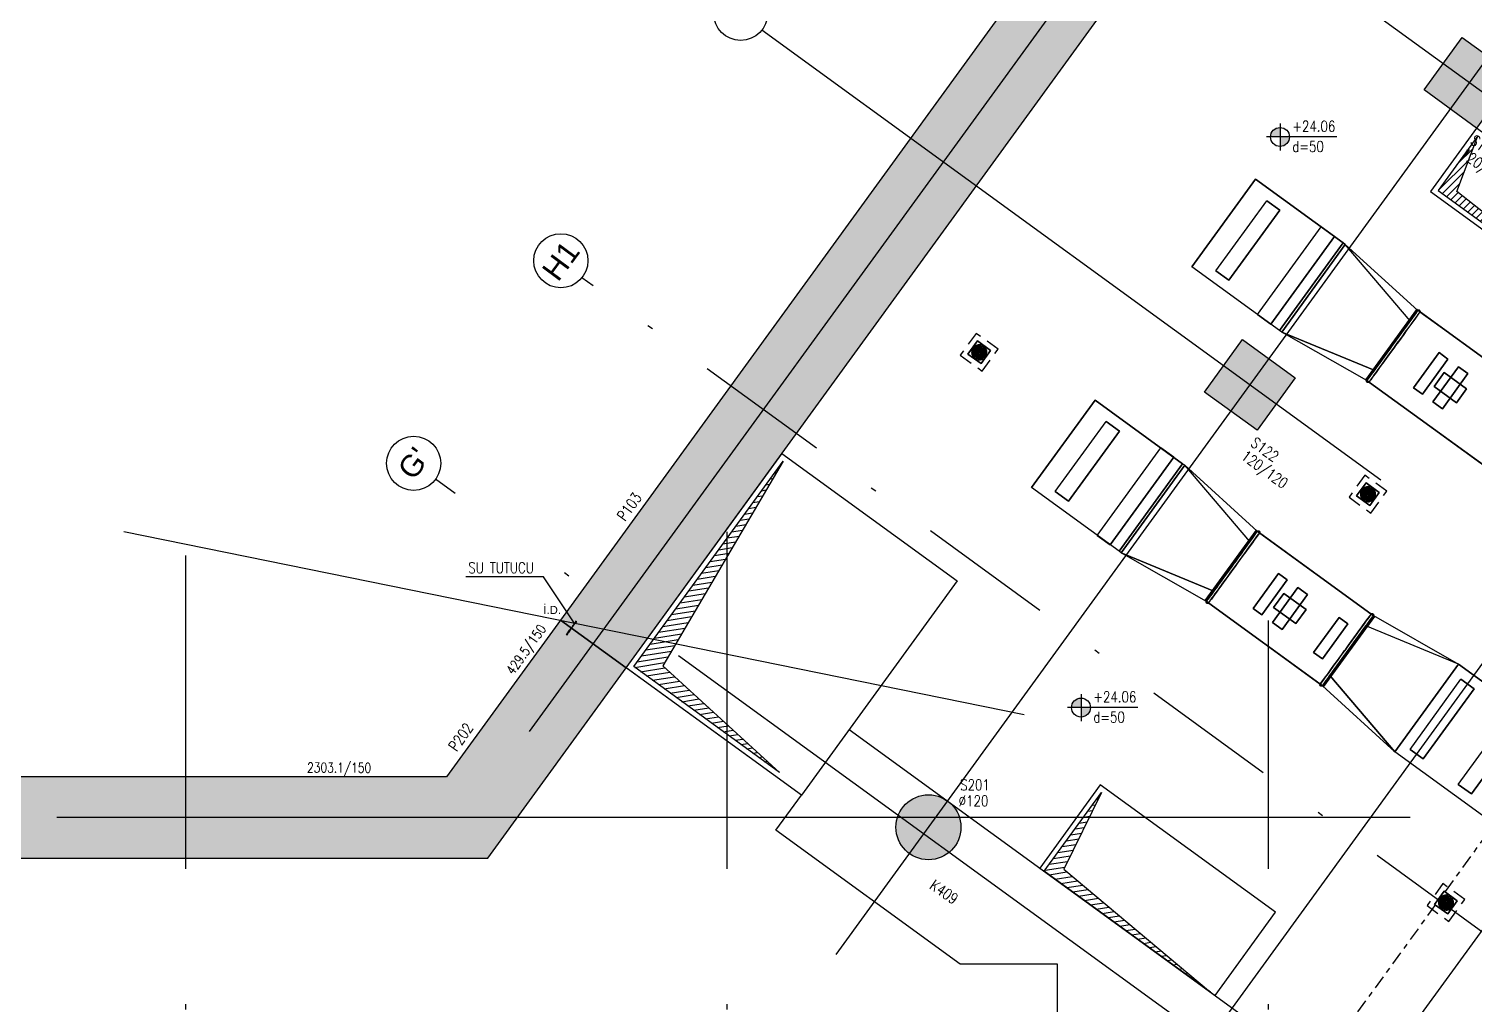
# Model space of a CAD drawing. Header units: millimetres. Extents: x 400392 to 401374, y 4543900 to 4544115.
# Drawn here: x 400680.93 to 400707.63, y 4544031.82 to 4544049.84 of the extents above; entities that cross this region are included whole.
import ezdxf
from ezdxf.enums import TextEntityAlignment as Align

# ---------------------------------------------------------------- set-up
doc = ezdxf.new("R2010")
doc.units = ezdxf.units.MM
for name, pattern in [('ACAD_ISO05W100', [33, 24, -3, 0, -3, 0, -3]), ('AKS', [3, 2.5, -0.25, 0, -0.25]), ('CENTER', [2, 1.25, -0.25, 0.25, -0.25]), ('CIZGI', [0.4, 0.25, -0.15]), ('CONTINU', [0]), ('DASHDOT2', [0.5, 0.25, -0.125, 0, -0.125])]:
    doc.linetypes.add(name, pattern=pattern)
doc.layers.add('A-DETL-GENF', color=92, linetype='Continuous', lineweight=9)
for name, color, linetype in [('aks prota', 2, 'AKS'), ('boşluk prota', 2, 'Continuous'), ('boşluk taraması prota', 252, 'Continuous'), ('caks prota', 4, 'Continuous'), ('iderzi_PROTA', 3, 'Continuous'), ('kiris prota', 6, 'Continuous'), ('kiriş prota', 6, 'Continuous'), ('kolon prota', 1, 'Continuous'), ('kolon tarama prota', 252, 'Continuous'), ('lkolon prota', 4, 'Continuous'), ('lperde prota', 4, 'Continuous'), ('not yazısı prota', 6, 'Continuous'), ('not çizgisi prota', 4, 'Continuous'), ('perde prota', 1, 'Continuous'), ('PRT-AL-TUNEL_EKSENI', 14, 'DASHDOT2'), ('PRT-MI-a_fit_drainage', 10, 'Continuous'), ('skesit prota', 7, 'Continuous'), ('st-s_level (kot)', 6, 'Continuous'), ('st-s_levelmark (kot işareti)', 4, 'Continuous'), ('st_s_su tutucu', 2, 'Continuous'), ('st_s_ölçü', 4, 'Continuous'), ('taks prota', 7, 'Continuous'), ('tkolon prota', 6, 'Continuous'), ('tperde prota', 6, 'Continuous')]:
    doc.layers.add(name, color=color, linetype=linetype)
doc.styles.add('OLCU', font='romanstw.shx')
doc.styles.add('TAKS', font='Arial Unicode.ttf')
doc.styles.add('text25_PROTA', font='Arial.ttf', dxfattribs={"height": 25})
doc.styles.add('TKIRIS', font='romanstw.shx')
doc.styles.add('tkolon', font='romanstw.shx')
doc.styles.add('TSIMPLEX', font='romanstw.shx')
doc.dimstyles.new('1-50', dxfattribs={"dimtxt": 10, "dimasz": 4, "dimexe": 4, "dimexo": 8, "dimgap": 4, "dimtad": 1, "dimdec": 1, "dimrnd": 0.05, "dimzin": 9, "dimdsep": 46, "dimtxsty": 'OLCU', "dimblk1": 'OBLIQUE', "dimblk2": 'OBLIQUE', "dimsah": 1, "dimcen": 2, "dimdle": 4, "dimclrd": 4, "dimclre": 4, "dimclrt": 3, "dimadec": 1, "dimazin": 0, "dimtfac": 1, "dimtdec": 1, "dimtix": 1, "dimtmove": 2, "dimatfit": 3, "dimldrblk": 'OBLIQUE', "dimfxl": 1, "dimtvp": 1, "dimtolj": 1, "dimtzin": 1, "dimarcsym": 0})

# ---------------------------------------------------------------- blocks, each defined once
blk = doc.blocks.new('+24.06 mekanik')
at = {"layer": 'kolon tarama prota', "color": 253}
for p, q in [((6883, 151282), (6883, 151282)), ((6883, 151282), (6883, 149282)), ((6883, 149282), (6883, 151282)), ((6883, 151282), (8883, 151282)), ((8883, 151282), (6883, 151282)), ((8683, 151282), (8383, 151282)), ((8383, 151282), (8383, 151282)), ((8383, 151282), (8683, 151282)), ((8383, 149282), (8383, 151282)), ((8383, 149282), (8383, 151282)), ((8683, 151282), (8683, 151282)), ((8683, 151282), (8683, 149282)), ((8683, 149282), (8683, 151282)), ((8883, 151282), (8883, 149282)), ((8883, 149282), (8883, 151282)), ((8883, 151282), (8883, 151282)), ((8883, 151282), (8883, 151282)), ((8883, 151282), (8883, 149282)), ((8883, 149282), (8883, 151282)), ((8883, 151282), (8933, 151282)), ((8933, 151282), (8883, 151282)), ((8933, 151282), (8933, 149282)), ((8933, 149282), (8933, 151282)), ((8933, 151282), (8933, 151282)), ((10733, 151082), (8933, 151282)), ((10733, 150847), (8933, 151282)), ((8933, 149282), (8933, 151282)), ((10733, 150847), (8933, 151282)), ((8933, 151282), (8933, 151282)), ((8933, 151282), (8933, 149282)), ((7583, 151082), (7283, 151082)), ((7283, 151082), (7283, 151082)), ((7283, 151082), (7583, 151082)), ((7283, 149482), (7283, 151082)), ((7283, 149482), (7283, 151082)), ((7583, 151082), (7583, 151082)), ((7583, 151082), (7583, 149482)), ((7583, 149482), (7583, 151082)), ((13408, 151082), (10708, 151082)), ((10708, 151082), (10708, 149482)), ((10708, 149482), (10708, 151082)), ((10708, 151082), (13408, 151082)), ((10708, 151082), (10708, 151082)), ((10733, 150847), (10733, 149716)), ((10733, 150847), (10733, 150847)), ((10733, 149716), (10733, 150847)), ((13333, 151082), (10783, 151082)), ((11709, 150682), (11509, 150682)), ((11509, 150682), (11509, 149882)), ((11509, 149882), (11509, 150682)), ((11509, 150682), (11709, 150682)), ((11509, 150682), (11509, 150682)), ((11709, 149882), (11709, 150682)), ((11709, 150682), (11709, 149882)), ((11709, 150682), (11709, 150682)), ((12169, 150682), (11950, 150682)), ((11950, 150682), (11950, 149882)), ((11950, 149882), (11950, 150682)), ((11950, 150682), (12169, 150682)), ((11950, 150682), (11950, 150682)), ((12169, 149882), (12169, 150682)), ((12169, 150682), (12169, 149882)), ((12169, 150682), (12169, 150682)), ((12313, 150442), (11803, 150442)), ((11803, 150442), (11803, 150122)), ((11803, 150122), (11803, 150442)), ((11803, 150442), (12313, 150442)), ((11803, 150442), (11803, 150442)), ((12313, 150122), (12313, 150442)), ((12313, 150442), (12313, 150122)), ((12313, 150442), (12313, 150442)), ((10783, 150282), (10783, 150282)), ((10783, 150282), (10783, 150282)), ((11803, 150122), (12313, 150122)), ((12313, 150122), (11803, 150122)), ((11803, 150122), (11803, 150122)), ((12313, 150122), (12313, 150122)), ((11509, 149882), (11709, 149882)), ((11709, 149882), (11509, 149882)), ((11509, 149882), (11509, 149882)), ((11709, 149882), (11709, 149882)), ((11950, 149882), (12169, 149882)), ((12169, 149882), (11950, 149882)), ((11950, 149882), (11950, 149882)), ((12169, 149882), (12169, 149882)), ((8933, 149282), (10733, 149716)), ((10733, 149716), (8933, 149282)), ((10733, 149716), (10733, 149716)), ((6883, 149282), (6883, 149282)), ((8883, 149282), (6883, 149282)), ((8883, 149282), (6883, 149282)), ((7583, 149482), (7283, 149482)), ((7283, 149482), (7283, 149482)), ((7283, 149482), (7583, 149482)), ((7583, 149482), (7583, 149482)), ((8683, 149282), (8383, 149282)), ((8383, 149282), (8383, 149282)), ((8383, 149282), (8683, 149282)), ((8683, 149282), (8683, 149282)), ((8883, 149282), (8883, 149282)), ((8883, 149282), (8883, 149282)), ((8933, 149282), (8883, 149282)), ((8933, 149282), (8883, 149282)), ((10733, 149482), (8933, 149282)), ((8933, 149282), (8933, 149282)), ((8933, 149282), (8933, 149282)), ((10708, 149482), (13408, 149482)), ((13408, 149482), (10708, 149482)), ((10708, 149482), (10708, 149482)), ((10783, 149482), (13333, 149482)), ((11833, 147945), (11833, 147645)), ((12133, 147945), (11833, 147945)), ((11833, 147945), (12133, 147945)), ((11833, 147645), (11833, 147945)), ((11833, 147945), (11833, 147945)), ((11978, 147935), (11978, 147915)), ((11978, 147915), (11978, 147935)), ((11978, 147935), (11978, 147935)), ((11978, 147915), (11978, 147915)), ((11988, 147915), (11988, 147935)), ((11988, 147935), (11988, 147915)), ((11988, 147935), (11988, 147935)), ((11988, 147915), (11988, 147915)), ((12133, 147645), (12133, 147945)), ((12133, 147945), (12133, 147645)), ((12133, 147945), (12133, 147945)), ((11833, 147645), (12133, 147645)), ((12133, 147645), (11833, 147645)), ((11833, 147645), (11833, 147645)), ((11863, 147800), (11843, 147800)), ((11843, 147800), (11863, 147800)), ((11843, 147800), (11843, 147800)), ((11843, 147790), (11863, 147790)), ((11863, 147790), (11843, 147790)), ((11843, 147790), (11843, 147790)), ((11863, 147800), (11863, 147800)), ((11863, 147790), (11863, 147790)), ((11908, 147800), (11888, 147800)), ((11888, 147800), (11908, 147800)), ((11888, 147800), (11888, 147800)), ((11888, 147790), (11908, 147790)), ((11908, 147790), (11888, 147790)), ((11888, 147790), (11888, 147790)), ((11908, 147800), (11908, 147800)), ((11908, 147790), (11908, 147790)), ((11953, 147800), (11933, 147800)), ((11933, 147800), (11953, 147800)), ((11933, 147800), (11933, 147800)), ((11933, 147790), (11953, 147790)), ((11953, 147790), (11933, 147790)), ((11933, 147790), (11933, 147790)), ((11953, 147800), (11953, 147800)), ((11953, 147790), (11953, 147790)), ((11978, 147890), (11978, 147870)), ((11978, 147870), (11978, 147890)), ((11978, 147890), (11978, 147890)), ((11978, 147870), (11978, 147870)), ((11978, 147845), (11978, 147824)), ((11978, 147824), (11978, 147845)), ((11978, 147845), (11978, 147845)), ((11978, 147824), (11978, 147824)), ((11978, 147765), (11978, 147745)), ((11978, 147745), (11978, 147765)), ((11978, 147765), (11978, 147765)), ((11978, 147745), (11978, 147745)), ((11978, 147720), (11978, 147700)), ((11978, 147700), (11978, 147720)), ((11978, 147720), (11978, 147720)), ((11978, 147700), (11978, 147700)), ((11978, 147675), (11978, 147655)), ((11978, 147655), (11978, 147675)), ((11978, 147675), (11978, 147675)), ((11978, 147655), (11978, 147655)), ((11988, 147870), (11988, 147890)), ((11988, 147890), (11988, 147870)), ((11988, 147890), (11988, 147890)), ((11988, 147870), (11988, 147870)), ((11988, 147824), (11988, 147845)), ((11988, 147845), (11988, 147824)), ((11988, 147845), (11988, 147845)), ((11988, 147824), (11988, 147824)), ((11988, 147745), (11988, 147765)), ((11988, 147765), (11988, 147745)), ((11988, 147765), (11988, 147765)), ((11988, 147745), (11988, 147745)), ((11988, 147700), (11988, 147720)), ((11988, 147720), (11988, 147700)), ((11988, 147720), (11988, 147720)), ((11988, 147700), (11988, 147700)), ((11988, 147655), (11988, 147675)), ((11988, 147675), (11988, 147655)), ((11988, 147675), (11988, 147675)), ((11988, 147655), (11988, 147655)), ((12032, 147800), (12012, 147800)), ((12012, 147800), (12032, 147800)), ((12012, 147800), (12012, 147800)), ((12012, 147790), (12032, 147790)), ((12032, 147790), (12012, 147790)), ((12012, 147790), (12012, 147790)), ((12032, 147800), (12032, 147800)), ((12032, 147790), (12032, 147790)), ((12078, 147800), (12057, 147800)), ((12057, 147800), (12078, 147800)), ((12057, 147800), (12057, 147800)), ((12057, 147790), (12078, 147790)), ((12078, 147790), (12057, 147790)), ((12057, 147790), (12057, 147790)), ((12078, 147800), (12078, 147800)), ((12078, 147790), (12078, 147790)), ((12123, 147800), (12103, 147800)), ((12103, 147800), (12123, 147800)), ((12103, 147800), (12103, 147800)), ((12103, 147790), (12123, 147790)), ((12123, 147790), (12103, 147790)), ((12103, 147790), (12103, 147790)), ((12123, 147800), (12123, 147800)), ((12123, 147790), (12123, 147790)), ((12133, 147645), (12133, 147645)), ((6883, 146239), (6883, 146239)), ((6883, 146239), (6883, 144239)), ((6883, 144239), (6883, 146239)), ((6883, 146239), (8883, 146239)), ((8883, 146239), (6883, 146239)), ((7583, 146039), (7283, 146039)), ((7283, 146039), (7283, 146039)), ((7283, 146039), (7583, 146039)), ((7283, 144439), (7283, 146039)), ((7283, 144439), (7283, 146039)), ((7583, 146039), (7583, 146039)), ((7583, 146039), (7583, 144439)), ((7583, 144439), (7583, 146039)), ((8683, 146239), (8383, 146239)), ((8383, 146239), (8383, 146239)), ((8383, 146239), (8683, 146239)), ((8383, 144239), (8383, 146239)), ((8383, 144239), (8383, 146239)), ((8683, 146239), (8683, 146239)), ((8683, 146239), (8683, 144239)), ((8683, 144239), (8683, 146239)), ((8883, 146239), (8883, 144239)), ((8883, 144239), (8883, 146239)), ((8883, 146239), (8883, 146239)), ((8883, 146239), (8883, 146239)), ((8883, 146239), (8883, 144239)), ((8883, 144239), (8883, 146239)), ((8883, 146239), (8933, 146239)), ((8933, 146239), (8883, 146239)), ((8933, 146239), (8933, 144239)), ((8933, 144239), (8933, 146239)), ((8933, 146239), (8933, 146239)), ((10733, 146039), (8933, 146239)), ((10733, 145804), (8933, 146239)), ((8933, 144239), (8933, 146239)), ((10733, 145804), (8933, 146239)), ((8933, 146239), (8933, 146239)), ((8933, 146239), (8933, 144239)), ((13408, 146039), (10708, 146039)), ((10708, 146039), (10708, 144439)), ((10708, 144439), (10708, 146039)), ((10708, 146039), (13408, 146039)), ((10708, 146039), (10708, 146039)), ((13333, 146039), (10783, 146039)), ((13383, 146039), (15183, 146239)), ((15183, 146239), (13383, 145804)), ((15183, 146239), (13383, 145804)), ((13408, 144439), (13408, 146039)), ((13408, 146039), (13408, 144439)), ((13408, 146039), (13408, 146039)), ((15183, 146239), (15183, 146239)), ((15183, 146239), (15183, 144239)), ((15183, 144239), (15183, 146239)), ((17183, 146239), (15183, 146239)), ((15183, 146239), (17183, 146239)), ((15183, 146239), (15183, 144239)), ((15183, 146239), (15183, 146239)), ((15183, 144239), (15183, 146239)), ((15683, 146039), (15383, 146039)), ((15383, 146039), (15383, 146039)), ((15383, 146039), (15683, 146039)), ((15383, 144439), (15383, 146039)), ((15383, 144439), (15383, 146039)), ((15683, 146039), (15683, 146039)), ((15683, 146039), (15683, 144439)), ((15683, 144439), (15683, 146039)), ((16483, 144439), (16483, 146039)), ((16483, 144439), (16483, 146039)), ((16783, 146039), (16783, 144439)), ((16783, 144439), (16783, 146039)), ((4483, 145845), (4483, 145545)), ((4783, 145845), (4483, 145845)), ((4483, 145845), (4783, 145845)), ((4483, 145545), (4483, 145845)), ((4483, 145845), (4483, 145845)), ((4628, 145835), (4628, 145815)), ((4628, 145815), (4628, 145835)), ((4628, 145835), (4628, 145835)), ((4628, 145815), (4628, 145815)), ((4628, 145789), (4628, 145769)), ((4628, 145769), (4628, 145789)), ((4628, 145789), (4628, 145789)), ((4628, 145769), (4628, 145769)), ((4638, 145815), (4638, 145835)), ((4638, 145835), (4638, 145815)), ((4638, 145835), (4638, 145835)), ((4638, 145815), (4638, 145815)), ((4638, 145769), (4638, 145789)), ((4638, 145789), (4638, 145769)), ((4638, 145789), (4638, 145789)), ((4638, 145769), (4638, 145769)), ((4783, 145545), (4783, 145845)), ((4783, 145845), (4783, 145545)), ((4783, 145845), (4783, 145845)), ((10733, 145804), (10733, 144673)), ((10733, 145804), (10733, 145804)), ((10733, 144673), (10733, 145804)), ((13383, 144673), (13383, 145804)), ((13383, 145804), (13383, 145804)), ((13383, 145804), (13383, 144673)), ((4483, 145545), (4783, 145545)), ((4783, 145545), (4483, 145545)), ((4483, 145545), (4483, 145545)), ((4513, 145700), (4493, 145700)), ((4493, 145700), (4513, 145700)), ((4493, 145700), (4493, 145700)), ((4493, 145690), (4513, 145690)), ((4513, 145690), (4493, 145690)), ((4493, 145690), (4493, 145690)), ((4513, 145700), (4513, 145700)), ((4513, 145690), (4513, 145690)), ((4558, 145700), (4538, 145700)), ((4538, 145700), (4558, 145700)), ((4538, 145700), (4538, 145700)), ((4538, 145690), (4558, 145690)), ((4558, 145690), (4538, 145690)), ((4538, 145690), (4538, 145690)), ((4558, 145700), (4558, 145700)), ((4558, 145690), (4558, 145690)), ((4603, 145700), (4583, 145700)), ((4583, 145700), (4603, 145700)), ((4583, 145700), (4583, 145700)), ((4583, 145690), (4603, 145690)), ((4603, 145690), (4583, 145690)), ((4583, 145690), (4583, 145690)), ((4603, 145700), (4603, 145700)), ((4603, 145690), (4603, 145690)), ((4628, 145744), (4628, 145724)), ((4628, 145724), (4628, 145744)), ((4628, 145744), (4628, 145744)), ((4628, 145724), (4628, 145724)), ((4628, 145665), (4628, 145645)), ((4628, 145645), (4628, 145665)), ((4628, 145665), (4628, 145665)), ((4628, 145645), (4628, 145645)), ((4628, 145620), (4628, 145600)), ((4628, 145600), (4628, 145620)), ((4628, 145620), (4628, 145620)), ((4628, 145600), (4628, 145600)), ((4628, 145575), (4628, 145555)), ((4628, 145555), (4628, 145575)), ((4628, 145575), (4628, 145575)), ((4628, 145555), (4628, 145555)), ((4638, 145724), (4638, 145744)), ((4638, 145744), (4638, 145724)), ((4638, 145744), (4638, 145744)), ((4638, 145724), (4638, 145724)), ((4638, 145645), (4638, 145665)), ((4638, 145665), (4638, 145645)), ((4638, 145665), (4638, 145665)), ((4638, 145645), (4638, 145645)), ((4638, 145600), (4638, 145620)), ((4638, 145620), (4638, 145600)), ((4638, 145620), (4638, 145620)), ((4638, 145600), (4638, 145600)), ((4638, 145555), (4638, 145575)), ((4638, 145575), (4638, 145555)), ((4638, 145575), (4638, 145575)), ((4638, 145555), (4638, 145555)), ((4682, 145700), (4662, 145700)), ((4662, 145700), (4682, 145700)), ((4662, 145700), (4662, 145700)), ((4662, 145690), (4682, 145690)), ((4682, 145690), (4662, 145690)), ((4662, 145690), (4662, 145690)), ((4682, 145700), (4682, 145700)), ((4682, 145690), (4682, 145690)), ((4727, 145700), (4707, 145700)), ((4707, 145700), (4727, 145700)), ((4707, 145700), (4707, 145700)), ((4707, 145690), (4727, 145690)), ((4727, 145690), (4707, 145690)), ((4707, 145690), (4707, 145690)), ((4727, 145700), (4727, 145700)), ((4727, 145690), (4727, 145690)), ((4772, 145700), (4752, 145700)), ((4752, 145700), (4772, 145700)), ((4752, 145700), (4752, 145700)), ((4752, 145690), (4772, 145690)), ((4772, 145690), (4752, 145690)), ((4752, 145690), (4752, 145690)), ((4772, 145700), (4772, 145700)), ((4772, 145690), (4772, 145690)), ((4783, 145545), (4783, 145545)), ((11709, 145639), (11509, 145639)), ((11509, 145639), (11509, 144839)), ((11509, 144839), (11509, 145639)), ((11509, 145639), (11709, 145639)), ((11509, 145639), (11509, 145639)), ((11709, 144839), (11709, 145639)), ((11709, 145639), (11709, 144839)), ((11709, 145639), (11709, 145639)), ((12169, 145639), (11950, 145639)), ((11950, 145639), (11950, 144839)), ((11950, 144839), (11950, 145639)), ((11950, 145639), (12169, 145639)), ((11950, 145639), (11950, 145639)), ((12169, 144839), (12169, 145639)), ((12169, 145639), (12169, 144839)), ((12169, 145639), (12169, 145639)), ((13091, 145639), (12891, 145639)), ((12891, 145639), (12891, 144839)), ((12891, 144839), (12891, 145639)), ((12891, 145639), (13091, 145639)), ((12891, 145639), (12891, 145639)), ((13091, 144839), (13091, 145639)), ((13091, 145639), (13091, 144839)), ((13091, 145639), (13091, 145639)), ((10783, 145239), (10783, 145239)), ((10783, 145239), (10783, 145239)), ((12313, 145399), (11803, 145399)), ((11803, 145399), (11803, 145079)), ((11803, 145079), (11803, 145399)), ((11803, 145399), (12313, 145399)), ((11803, 145399), (11803, 145399)), ((12313, 145079), (12313, 145399)), ((12313, 145399), (12313, 145079)), ((12313, 145399), (12313, 145399)), ((13333, 145239), (13333, 145239)), ((13333, 145239), (13333, 145239)), ((11803, 145079), (12313, 145079)), ((12313, 145079), (11803, 145079)), ((11803, 145079), (11803, 145079)), ((12313, 145079), (12313, 145079)), ((11509, 144839), (11709, 144839)), ((11709, 144839), (11509, 144839)), ((11509, 144839), (11509, 144839)), ((11709, 144839), (11709, 144839)), ((11950, 144839), (12169, 144839)), ((12169, 144839), (11950, 144839)), ((11950, 144839), (11950, 144839)), ((12169, 144839), (12169, 144839)), ((12891, 144839), (13091, 144839)), ((13091, 144839), (12891, 144839)), ((12891, 144839), (12891, 144839)), ((13091, 144839), (13091, 144839)), ((7583, 144439), (7283, 144439)), ((7283, 144439), (7283, 144439)), ((7283, 144439), (7583, 144439)), ((7583, 144439), (7583, 144439)), ((8933, 144239), (10733, 144673)), ((10733, 144673), (8933, 144239)), ((10733, 144439), (8933, 144239)), ((10708, 144439), (13408, 144439)), ((13408, 144439), (10708, 144439)), ((10708, 144439), (10708, 144439)), ((10733, 144673), (10733, 144673)), ((10783, 144439), (13333, 144439)), ((13383, 144673), (13383, 144673)), ((15183, 144239), (13383, 144673)), ((13383, 144673), (15183, 144239)), ((13383, 144439), (15183, 144239)), ((13408, 144439), (13408, 144439)), ((15683, 144439), (15383, 144439)), ((15383, 144439), (15383, 144439)), ((15383, 144439), (15683, 144439)), ((15683, 144439), (15683, 144439)), ((16783, 144439), (16483, 144439)), ((16483, 144439), (16483, 144439)), ((16483, 144439), (16783, 144439)), ((16783, 144439), (16783, 144439)), ((6883, 144239), (6883, 144239)), ((8883, 144239), (6883, 144239)), ((8883, 144239), (6883, 144239)), ((8683, 144239), (8383, 144239)), ((8383, 144239), (8383, 144239)), ((8383, 144239), (8683, 144239)), ((8683, 144239), (8683, 144239)), ((8883, 144239), (8883, 144239)), ((8883, 144239), (8883, 144239)), ((8933, 144239), (8883, 144239)), ((8933, 144239), (8883, 144239)), ((8933, 144239), (8933, 144239)), ((8933, 144239), (8933, 144239)), ((15183, 144239), (15183, 144239)), ((17183, 144239), (15183, 144239)), ((17183, 144239), (15183, 144239)), ((15183, 144239), (15183, 144239)), ((17433, 142689), (17433, 142389)), ((17733, 142689), (17433, 142689)), ((17433, 142689), (17733, 142689)), ((17433, 142389), (17433, 142689)), ((17433, 142689), (17433, 142689)), ((17578, 142679), (17578, 142659)), ((17578, 142659), (17578, 142679)), ((17578, 142679), (17578, 142679)), ((17578, 142659), (17578, 142659)), ((17578, 142634), (17578, 142614)), ((17578, 142614), (17578, 142634)), ((17578, 142634), (17578, 142634)), ((17578, 142614), (17578, 142614)), ((17578, 142588), (17578, 142568)), ((17578, 142568), (17578, 142588)), ((17578, 142588), (17578, 142588)), ((17578, 142568), (17578, 142568)), ((17588, 142659), (17588, 142679)), ((17588, 142679), (17588, 142659)), ((17588, 142679), (17588, 142679)), ((17588, 142659), (17588, 142659)), ((17588, 142614), (17588, 142634)), ((17588, 142634), (17588, 142614)), ((17588, 142634), (17588, 142634)), ((17588, 142614), (17588, 142614)), ((17588, 142568), (17588, 142588)), ((17588, 142588), (17588, 142568)), ((17588, 142588), (17588, 142588)), ((17588, 142568), (17588, 142568)), ((17733, 142389), (17733, 142689)), ((17733, 142689), (17733, 142389)), ((17733, 142689), (17733, 142689)), ((17433, 142389), (17733, 142389)), ((17733, 142389), (17433, 142389)), ((17433, 142389), (17433, 142389)), ((17463, 142544), (17443, 142544)), ((17443, 142544), (17463, 142544)), ((17443, 142544), (17443, 142544)), ((17443, 142534), (17463, 142534)), ((17463, 142534), (17443, 142534)), ((17443, 142534), (17443, 142534)), ((17463, 142544), (17463, 142544)), ((17463, 142534), (17463, 142534)), ((17508, 142544), (17488, 142544)), ((17488, 142544), (17508, 142544)), ((17488, 142544), (17488, 142544)), ((17488, 142534), (17508, 142534)), ((17508, 142534), (17488, 142534)), ((17488, 142534), (17488, 142534)), ((17508, 142544), (17508, 142544)), ((17508, 142534), (17508, 142534)), ((17553, 142544), (17533, 142544)), ((17533, 142544), (17553, 142544)), ((17533, 142544), (17533, 142544)), ((17533, 142534), (17553, 142534)), ((17553, 142534), (17533, 142534)), ((17533, 142534), (17533, 142534)), ((17553, 142544), (17553, 142544)), ((17553, 142534), (17553, 142534)), ((17578, 142509), (17578, 142489)), ((17578, 142489), (17578, 142509)), ((17578, 142509), (17578, 142509)), ((17578, 142489), (17578, 142489)), ((17578, 142464), (17578, 142444)), ((17578, 142444), (17578, 142464)), ((17578, 142464), (17578, 142464)), ((17578, 142444), (17578, 142444)), ((17578, 142419), (17578, 142399)), ((17578, 142399), (17578, 142419)), ((17578, 142419), (17578, 142419)), ((17578, 142399), (17578, 142399)), ((17588, 142489), (17588, 142509)), ((17588, 142509), (17588, 142489)), ((17588, 142509), (17588, 142509)), ((17588, 142489), (17588, 142489)), ((17588, 142444), (17588, 142464)), ((17588, 142464), (17588, 142444)), ((17588, 142464), (17588, 142464)), ((17588, 142444), (17588, 142444)), ((17588, 142399), (17588, 142419)), ((17588, 142419), (17588, 142399)), ((17588, 142419), (17588, 142419)), ((17588, 142399), (17588, 142399)), ((17632, 142544), (17612, 142544)), ((17612, 142544), (17632, 142544)), ((17612, 142544), (17612, 142544)), ((17612, 142534), (17632, 142534)), ((17632, 142534), (17612, 142534)), ((17612, 142534), (17612, 142534)), ((17632, 142544), (17632, 142544)), ((17632, 142534), (17632, 142534)), ((17678, 142544), (17658, 142544)), ((17658, 142544), (17678, 142544)), ((17658, 142544), (17658, 142544)), ((17658, 142534), (17678, 142534)), ((17678, 142534), (17658, 142534)), ((17658, 142534), (17658, 142534)), ((17678, 142544), (17678, 142544)), ((17678, 142534), (17678, 142534)), ((17723, 142544), (17703, 142544)), ((17703, 142544), (17723, 142544)), ((17703, 142544), (17703, 142544)), ((17703, 142534), (17723, 142534)), ((17723, 142534), (17703, 142534)), ((17703, 142534), (17703, 142534)), ((17723, 142544), (17723, 142544)), ((17723, 142534), (17723, 142534)), ((17733, 142389), (17733, 142389))]:
    blk.add_line(p, q, dxfattribs=at)
at = {"layer": 'kolon tarama prota', "color": 253, "flags": 128}
for points in [[(10733, 151082), (10737, 151096), (10749, 151105), (10765, 151106), (10777, 151097), (10783, 151083), (10783, 151082)], [(10733, 151082), (10733, 151077), (10733, 151063), (10733, 151039), (10733, 151007), (10733, 150965), (10733, 150916), (10733, 150859), (10733, 150796), (10733, 150726), (10733, 150651), (10733, 150571), (10733, 150488), (10733, 150403), (10733, 150316), (10733, 150282)], [(10733, 150282), (10733, 150369), (10733, 150455), (10733, 150539), (10733, 150620), (10733, 150697), (10733, 150769), (10733, 150835), (10733, 150895), (10733, 150947), (10733, 150991), (10733, 151027), (10733, 151054), (10733, 151072), (10733, 151081), (10733, 151082)], [(10783, 151082), (10783, 151077), (10783, 151063), (10783, 151039), (10783, 151007), (10783, 150965), (10783, 150916), (10783, 150859), (10783, 150796), (10783, 150726), (10783, 150651), (10783, 150571), (10783, 150488), (10783, 150403), (10783, 150316), (10783, 150282)], [(10783, 150282), (10783, 150369), (10783, 150455), (10783, 150539), (10783, 150620), (10783, 150697), (10783, 150769), (10783, 150835), (10783, 150895), (10783, 150947), (10783, 150991), (10783, 151027), (10783, 151054), (10783, 151072), (10783, 151081), (10783, 151082)], [(10733, 149482), (10733, 149486), (10733, 149501), (10733, 149524), (10733, 149557), (10733, 149598), (10733, 149647), (10733, 149704), (10733, 149768), (10733, 149837), (10733, 149912), (10733, 149992), (10733, 150075), (10733, 150160), (10733, 150247), (10733, 150282)], [(10733, 150282), (10733, 150194), (10733, 150108), (10733, 150024), (10733, 149943), (10733, 149866), (10733, 149794), (10733, 149728), (10733, 149669), (10733, 149616), (10733, 149572), (10733, 149536), (10733, 149509), (10733, 149491), (10733, 149482), (10733, 149482)], [(10783, 149482), (10783, 149486), (10783, 149501), (10783, 149524), (10783, 149557), (10783, 149598), (10783, 149647), (10783, 149704), (10783, 149768), (10783, 149837), (10783, 149912), (10783, 149992), (10783, 150075), (10783, 150160), (10783, 150247), (10783, 150282)], [(10783, 150282), (10783, 150194), (10783, 150108), (10783, 150024), (10783, 149943), (10783, 149866), (10783, 149794), (10783, 149728), (10783, 149669), (10783, 149616), (10783, 149572), (10783, 149536), (10783, 149509), (10783, 149491), (10783, 149482), (10783, 149482)], [(10783, 149482), (10778, 149467), (10766, 149458), (10751, 149458), (10738, 149466), (10733, 149480), (10733, 149482)], [(10733, 146039), (10737, 146053), (10749, 146062), (10765, 146063), (10777, 146054), (10783, 146040), (10783, 146039)], [(10733, 146039), (10733, 146034), (10733, 146020), (10733, 145996), (10733, 145964), (10733, 145923), (10733, 145873), (10733, 145816), (10733, 145753), (10733, 145683), (10733, 145608), (10733, 145528), (10733, 145445), (10733, 145360), (10733, 145273), (10733, 145239)], [(10733, 145239), (10733, 145326), (10733, 145412), (10733, 145496), (10733, 145577), (10733, 145654), (10733, 145726), (10733, 145792), (10733, 145852), (10733, 145904), (10733, 145948), (10733, 145984), (10733, 146012), (10733, 146029), (10733, 146038), (10733, 146039)], [(10783, 146039), (10783, 146034), (10783, 146020), (10783, 145996), (10783, 145964), (10783, 145923), (10783, 145873), (10783, 145816), (10783, 145753), (10783, 145683), (10783, 145608), (10783, 145528), (10783, 145445), (10783, 145360), (10783, 145273), (10783, 145239)], [(10783, 145239), (10783, 145326), (10783, 145412), (10783, 145496), (10783, 145577), (10783, 145654), (10783, 145726), (10783, 145792), (10783, 145852), (10783, 145904), (10783, 145948), (10783, 145984), (10783, 146012), (10783, 146029), (10783, 146038), (10783, 146039)], [(13333, 146039), (13337, 146053), (13349, 146062), (13365, 146063), (13377, 146054), (13383, 146040), (13383, 146039)], [(13333, 146039), (13333, 146034), (13333, 146020), (13333, 145996), (13333, 145964), (13333, 145923), (13333, 145873), (13333, 145816), (13333, 145753), (13333, 145683), (13333, 145608), (13333, 145528), (13333, 145445), (13333, 145360), (13333, 145273), (13333, 145239)], [(13333, 145239), (13333, 145326), (13333, 145412), (13333, 145496), (13333, 145577), (13333, 145654), (13333, 145726), (13333, 145792), (13333, 145852), (13333, 145904), (13333, 145948), (13333, 145984), (13333, 146012), (13333, 146029), (13333, 146038), (13333, 146039)], [(13383, 146039), (13383, 146034), (13383, 146020), (13383, 145996), (13383, 145964), (13383, 145923), (13383, 145873), (13383, 145816), (13383, 145753), (13383, 145683), (13383, 145608), (13383, 145528), (13383, 145445), (13383, 145360), (13383, 145273), (13383, 145239)], [(13383, 145239), (13383, 145326), (13383, 145412), (13383, 145496), (13383, 145577), (13383, 145654), (13383, 145726), (13383, 145792), (13383, 145852), (13383, 145904), (13383, 145948), (13383, 145984), (13383, 146012), (13383, 146029), (13383, 146038), (13383, 146039)], [(10733, 144439), (10733, 144443), (10733, 144458), (10733, 144481), (10733, 144514), (10733, 144555), (10733, 144604), (10733, 144661), (10733, 144725), (10733, 144794), (10733, 144870), (10733, 144949), (10733, 145032), (10733, 145117), (10733, 145204), (10733, 145239)], [(10733, 145239), (10733, 145152), (10733, 145066), (10733, 144981), (10733, 144901), (10733, 144824), (10733, 144752), (10733, 144685), (10733, 144626), (10733, 144573), (10733, 144529), (10733, 144493), (10733, 144466), (10733, 144448), (10733, 144439), (10733, 144439)], [(10783, 144439), (10783, 144443), (10783, 144458), (10783, 144481), (10783, 144514), (10783, 144555), (10783, 144604), (10783, 144661), (10783, 144725), (10783, 144794), (10783, 144870), (10783, 144949), (10783, 145032), (10783, 145117), (10783, 145204), (10783, 145239)], [(10783, 145239), (10783, 145152), (10783, 145066), (10783, 144981), (10783, 144901), (10783, 144824), (10783, 144752), (10783, 144685), (10783, 144626), (10783, 144573), (10783, 144529), (10783, 144493), (10783, 144466), (10783, 144448), (10783, 144439), (10783, 144439)], [(13333, 144439), (13333, 144443), (13333, 144458), (13333, 144481), (13333, 144514), (13333, 144555), (13333, 144604), (13333, 144661), (13333, 144725), (13333, 144794), (13333, 144870), (13333, 144949), (13333, 145032), (13333, 145117), (13333, 145204), (13333, 145239)], [(13333, 145239), (13333, 145152), (13333, 145066), (13333, 144981), (13333, 144901), (13333, 144824), (13333, 144752), (13333, 144685), (13333, 144626), (13333, 144573), (13333, 144529), (13333, 144493), (13333, 144466), (13333, 144448), (13333, 144439), (13333, 144439)], [(13383, 144439), (13383, 144443), (13383, 144458), (13383, 144481), (13383, 144514), (13383, 144555), (13383, 144604), (13383, 144661), (13383, 144725), (13383, 144794), (13383, 144870), (13383, 144949), (13383, 145032), (13383, 145117), (13383, 145204), (13383, 145239)], [(13383, 145239), (13383, 145152), (13383, 145066), (13383, 144981), (13383, 144901), (13383, 144824), (13383, 144752), (13383, 144685), (13383, 144626), (13383, 144573), (13383, 144529), (13383, 144493), (13383, 144466), (13383, 144448), (13383, 144439), (13383, 144439)], [(10783, 144439), (10778, 144424), (10766, 144415), (10751, 144415), (10738, 144423), (10733, 144437), (10733, 144439)], [(13383, 144439), (13378, 144424), (13366, 144415), (13351, 144415), (13338, 144423), (13333, 144437), (13333, 144439)]]:
    blk.add_lwpolyline(points, dxfattribs=at)
at = {"layer": 'kolon tarama prota', "color": 253}
for centre, radius, start, end in [((11983, 147795), 140, 92.0467, 177.9533), ((11983, 147795), 140, 92.0467, 177.9533), ((11983, 147795), 120, 92.388, 177.612), ((11983, 147795), 120, 92.388, 177.612), ((11983, 147795), 140, 2.0467, 87.9533), ((11983, 147795), 140, 2.0467, 87.9533), ((11983, 147795), 120, 2.388, 87.612), ((11983, 147795), 120, 2.388, 87.612), ((11983, 147795), 140, 182.0467, 267.9533), ((11983, 147795), 140, 182.0467, 267.9533), ((11983, 147795), 120, 182.388, 267.612), ((11983, 147795), 120, 182.388, 267.612), ((11983, 147795), 100, 360, 180), ((11983, 147795), 100, 360, 180), ((11983, 147795), 100, 180, 360), ((11983, 147795), 100, 180, 360), ((11983, 147795), 95, 93.017, 176.983), ((11983, 147795), 95, 93.017, 176.983), ((11983, 147795), 95, 183.017, 266.983), ((11983, 147795), 95, 183.017, 266.983), ((11983, 147795), 90, 360, 180), ((11983, 147795), 90, 360, 180), ((11983, 147795), 90, 180, 360), ((11983, 147795), 90, 180, 360), ((11983, 147795), 75, 93.8226, 176.1774), ((11983, 147795), 75, 93.8226, 176.1774), ((11983, 147795), 75, 183.8226, 266.1774), ((11983, 147795), 75, 183.8226, 266.1774), ((11983, 147795), 59, 0, 180), ((11983, 147795), 59, 180, 0), ((11983, 147795), 50, 95.7392, 174.2608), ((11983, 147795), 50, 95.7392, 174.2608), ((11983, 147795), 50, 360, 180), ((11983, 147795), 50, 360, 180), ((11983, 147795), 50, 180, 360), ((11983, 147795), 50, 180, 360), ((11983, 147795), 50, 185.7392, 264.2608), ((11983, 147795), 50, 185.7392, 264.2608), ((11983, 147795), 30, 99.5941, 170.4059), ((11983, 147795), 30, 99.5941, 170.4059), ((11983, 147765), 29.5, 90, 270), ((11983, 147795), 30, 189.5941, 260.4059), ((11983, 147795), 30, 189.5941, 260.4059), ((11983, 147824), 29.5, 270, 90), ((11983, 147795), 95, 3.017, 86.983), ((11983, 147795), 95, 3.017, 86.983), ((11983, 147795), 75, 3.8226, 86.1774), ((11983, 147795), 75, 3.8226, 86.1774), ((11983, 147795), 50, 5.7392, 84.2608), ((11983, 147795), 50, 5.7392, 84.2608), ((11983, 147795), 30, 9.5941, 80.4059), ((11983, 147795), 30, 9.5941, 80.4059), ((11983, 147795), 120, 272.388, 357.612), ((11983, 147795), 140, 272.0467, 357.9533), ((11983, 147795), 50, 275.7392, 354.2608), ((11983, 147795), 30, 279.5941, 350.4059), ((11983, 147795), 95, 273.017, 356.983), ((11983, 147795), 75, 273.8226, 356.1774), ((11983, 147795), 140, 272.0467, 357.9533), ((11983, 147795), 120, 272.388, 357.612), ((11983, 147795), 30, 279.5941, 350.4059), ((11983, 147795), 50, 275.7392, 354.2608), ((11983, 147795), 75, 273.8226, 356.1774), ((11983, 147795), 95, 273.017, 356.983), ((4633, 145695), 140, 92.0467, 177.9533), ((4633, 145695), 140, 92.0467, 177.9533), ((4633, 145695), 120, 92.388, 177.612), ((4633, 145695), 120, 92.388, 177.612), ((4633, 145695), 100, 360, 180), ((4633, 145695), 100, 360, 180), ((4633, 145695), 95, 93.017, 176.983), ((4633, 145695), 95, 93.017, 176.983), ((4633, 145695), 90, 360, 180), ((4633, 145695), 90, 360, 180), ((4633, 145695), 75, 93.8226, 176.1774), ((4633, 145695), 75, 93.8226, 176.1774), ((4633, 145695), 140, 2.0467, 87.9533), ((4633, 145695), 140, 2.0467, 87.9533), ((4633, 145695), 120, 2.388, 87.612), ((4633, 145695), 120, 2.388, 87.612), ((4633, 145695), 95, 3.017, 86.983), ((4633, 145695), 95, 3.017, 86.983), ((4633, 145695), 75, 3.8226, 86.1774), ((4633, 145695), 75, 3.8226, 86.1774), ((4633, 145695), 140, 182.0467, 267.9533), ((4633, 145695), 140, 182.0467, 267.9533), ((4633, 145695), 120, 182.388, 267.612), ((4633, 145695), 120, 182.388, 267.612), ((4633, 145695), 100, 180, 360), ((4633, 145695), 100, 180, 360), ((4633, 145695), 95, 183.017, 266.983), ((4633, 145695), 95, 183.017, 266.983), ((4633, 145695), 90, 180, 360), ((4633, 145695), 90, 180, 360), ((4633, 145695), 75, 183.8226, 266.1774), ((4633, 145695), 75, 183.8226, 266.1774), ((4633, 145695), 59, 0, 180), ((4633, 145695), 59, 180, 0), ((4633, 145695), 50, 360, 180), ((4633, 145695), 50, 360, 180), ((4633, 145695), 50, 95.7392, 174.2608), ((4633, 145695), 50, 95.7392, 174.2608), ((4633, 145695), 50, 180, 360), ((4633, 145695), 50, 180, 360), ((4633, 145695), 50, 185.7392, 264.2608), ((4633, 145695), 50, 185.7392, 264.2608), ((4633, 145695), 30, 99.5941, 170.4059), ((4633, 145695), 30, 99.5941, 170.4059), ((4633, 145665), 29.5, 90, 270), ((4633, 145695), 30, 189.5941, 260.4059), ((4633, 145695), 30, 189.5941, 260.4059), ((4633, 145724), 29.5, 270, 90), ((4633, 145695), 50, 5.7392, 84.2608), ((4633, 145695), 50, 5.7392, 84.2608), ((4633, 145695), 30, 9.5941, 80.4059), ((4633, 145695), 30, 9.5941, 80.4059), ((4633, 145695), 120, 272.388, 357.612), ((4633, 145695), 140, 272.0467, 357.9533), ((4633, 145695), 50, 275.7392, 354.2608), ((4633, 145695), 30, 279.5941, 350.4059), ((4633, 145695), 95, 273.017, 356.983), ((4633, 145695), 75, 273.8226, 356.1774), ((4633, 145695), 140, 272.0467, 357.9533), ((4633, 145695), 120, 272.388, 357.612), ((4633, 145695), 30, 279.5941, 350.4059), ((4633, 145695), 50, 275.7392, 354.2608), ((4633, 145695), 75, 273.8226, 356.1774), ((4633, 145695), 95, 273.017, 356.983), ((17583, 142539), 140, 92.0467, 177.9533), ((17583, 142539), 140, 92.0467, 177.9533), ((17583, 142539), 120, 92.388, 177.612), ((17583, 142539), 120, 92.388, 177.612), ((17583, 142539), 100, 0, 180), ((17583, 142539), 100, 0, 180), ((17583, 142539), 95, 93.017, 176.983), ((17583, 142539), 95, 93.017, 176.983), ((17583, 142539), 90, 0, 180), ((17583, 142539), 90, 0, 180), ((17583, 142539), 75, 93.8226, 176.1774), ((17583, 142539), 75, 93.8226, 176.1774), ((17583, 142539), 59, 0, 180), ((17583, 142539), 50, 0, 180), ((17583, 142539), 50, 0, 180), ((17583, 142539), 50, 95.7392, 174.2608), ((17583, 142539), 50, 95.7392, 174.2608), ((17583, 142539), 30, 99.5941, 170.4059), ((17583, 142539), 30, 99.5941, 170.4059), ((17583, 142568), 29.5, 270, 90), ((17583, 142539), 140, 2.0467, 87.9533), ((17583, 142539), 140, 2.0467, 87.9533), ((17583, 142539), 120, 2.388, 87.612), ((17583, 142539), 120, 2.388, 87.612), ((17583, 142539), 95, 3.017, 86.983), ((17583, 142539), 95, 3.017, 86.983), ((17583, 142539), 75, 3.8226, 86.1774), ((17583, 142539), 75, 3.8226, 86.1774), ((17583, 142539), 50, 5.7392, 84.2608), ((17583, 142539), 50, 5.7392, 84.2608), ((17583, 142539), 30, 9.5941, 80.4059), ((17583, 142539), 30, 9.5941, 80.4059), ((17583, 142539), 140, 182.0467, 267.9533), ((17583, 142539), 140, 182.0467, 267.9533), ((17583, 142539), 120, 182.388, 267.612), ((17583, 142539), 120, 182.388, 267.612), ((17583, 142539), 100, 180, 0), ((17583, 142539), 100, 180, 0), ((17583, 142539), 95, 183.017, 266.983), ((17583, 142539), 95, 183.017, 266.983), ((17583, 142539), 90, 180, 0), ((17583, 142539), 90, 180, 0), ((17583, 142539), 75, 183.8226, 266.1774), ((17583, 142539), 75, 183.8226, 266.1774), ((17583, 142539), 59, 180, 0), ((17583, 142539), 50, 180, 0), ((17583, 142539), 50, 180, 0), ((17583, 142539), 50, 185.7392, 264.2608), ((17583, 142539), 50, 185.7392, 264.2608), ((17583, 142509), 29.5, 90, 270), ((17583, 142539), 30, 189.5941, 260.4059), ((17583, 142539), 30, 189.5941, 260.4059), ((17583, 142539), 120, 272.388, 357.612), ((17583, 142539), 140, 272.0467, 357.9533), ((17583, 142539), 50, 275.7392, 354.2608), ((17583, 142539), 30, 279.5941, 350.4059), ((17583, 142539), 95, 273.017, 356.983), ((17583, 142539), 75, 273.8226, 356.1774), ((17583, 142539), 140, 272.0467, 357.9533), ((17583, 142539), 120, 272.388, 357.612), ((17583, 142539), 30, 279.5941, 350.4059), ((17583, 142539), 50, 275.7392, 354.2608), ((17583, 142539), 75, 273.8226, 356.1774), ((17583, 142539), 95, 273.017, 356.983)]:
    blk.add_arc(centre, radius, start, end, dxfattribs=at)
blk = doc.blocks.new('_Oblique')
at = {"layer": 'st_s_ölçü', "lineweight": -2}
blk.add_line((-0.5, -0.5), (0.5, 0.5), dxfattribs=at)
blk = doc.blocks.new('D')
at = {"layer": 'st_s_su tutucu', "linetype": 'CONTINU', "ltscale": 0.2}
for p, q in [((-39987.8, 52508.2), (-39992.6, 52508.2)), ((-39992.6, 52508.2), (-39992.6, 52507.4)), ((-39992.6, 52507.4), (-39990.6, 52506.1)), ((-39990.6, 52498.5), (-39991.5, 52498.5)), ((-39991.5, 52498.5), (-39991.5, 52497.9)), ((-39991.5, 52497.9), (-39990.6, 52497.9)), ((-39990.6, 52488.5), (-39991.5, 52488.5)), ((-39991.5, 52488.5), (-39991.5, 52487.9)), ((-39991.5, 52487.9), (-39990.6, 52487.9)), ((-39990.6, 52506.1), (-39990.6, 52498.5)), ((-39990.6, 52497.9), (-39990.6, 52488.5)), ((-39990.6, 52487.9), (-39990.6, 52478.7)), ((-39989.8, 52506.1), (-39987.8, 52507.4)), ((-39989.8, 52498.5), (-39989.8, 52506.1)), ((-39988.9, 52498.5), (-39989.8, 52498.5)), ((-39989.8, 52488.5), (-39989.8, 52497.9)), ((-39989.8, 52497.9), (-39988.9, 52497.9)), ((-39988.9, 52488.5), (-39989.8, 52488.5)), ((-39989.8, 52478.7), (-39989.8, 52487.9)), ((-39989.8, 52487.9), (-39988.9, 52487.9)), ((-39988.9, 52497.9), (-39988.9, 52498.5)), ((-39988.9, 52487.9), (-39988.9, 52488.5)), ((-39987.8, 52507.4), (-39987.8, 52508.2)), ((-39992.6, 52449), (-39990.6, 52450.3)), ((-39992.6, 52448.2), (-39992.6, 52449)), ((-39987.8, 52448.2), (-39992.6, 52448.2)), ((-39990.6, 52478.7), (-39991.9, 52478.7)), ((-39991.9, 52478.7), (-39991.9, 52477.7)), ((-39991.9, 52477.7), (-39990.6, 52477.7)), ((-39991.5, 52467.9), (-39991.5, 52468.5)), ((-39991.5, 52468.5), (-39990.6, 52468.5)), ((-39990.6, 52467.9), (-39991.5, 52467.9)), ((-39991.5, 52457.9), (-39991.5, 52458.5)), ((-39991.5, 52458.5), (-39990.6, 52458.5)), ((-39990.6, 52457.9), (-39991.5, 52457.9)), ((-39990.6, 52468.5), (-39990.6, 52477.7)), ((-39990.6, 52458.5), (-39990.6, 52467.9)), ((-39990.6, 52450.3), (-39990.6, 52457.9)), ((-39988.5, 52478.7), (-39989.8, 52478.7)), ((-39989.8, 52477.7), (-39988.5, 52477.7)), ((-39989.8, 52477.7), (-39989.8, 52468.5)), ((-39989.8, 52468.5), (-39988.9, 52468.5)), ((-39988.9, 52467.9), (-39989.8, 52467.9)), ((-39989.8, 52467.9), (-39989.8, 52458.5)), ((-39989.8, 52458.5), (-39988.9, 52458.5)), ((-39988.9, 52457.9), (-39989.8, 52457.9)), ((-39989.8, 52457.9), (-39989.8, 52450.3)), ((-39989.8, 52450.3), (-39987.8, 52449)), ((-39988.9, 52468.5), (-39988.9, 52467.9)), ((-39988.9, 52458.5), (-39988.9, 52457.9)), ((-39988.5, 52477.7), (-39988.5, 52478.7)), ((-39987.8, 52449), (-39987.8, 52448.2))]:
    blk.add_line(p, q, dxfattribs=at)
blk = doc.blocks.new('YER SUZGECI_20x20')
at = {"color": 2}
blk.add_lwpolyline([(-20, 0), (0, 0), (0, 20), (-20, 20)], close=True, dxfattribs=at)
for points in [[(0, 20), (-20, 0)], [(-20, 20), (0, 0)]]:
    blk.add_lwpolyline(points, dxfattribs=at)
blk.add_circle((-10, 10), 7, dxfattribs=at)
blk = doc.blocks.new('PLAN_KOT')
at = {"layer": 'st-s_levelmark (kot işareti)'}
h = blk.add_hatch(color=256, dxfattribs=at)
h.paths.add_polyline_path([(0, 17.5, 0.414214), (-17.5, 0), (0, 0)])
h.paths.add_polyline_path([(17.5, 0), (0, 0), (0, -17.5, 0.414214)])
for p, q in [((105, 0), (-25, 0)), ((0, 25), (0, -25))]:
    blk.add_line(p, q, dxfattribs=at)
blk.add_circle((0, 0), 17.5, dxfattribs=at)
at = {"layer": 'st-s_level (kot)', "color": 6, "style": 'OLCU', "width": 0.8}
for tag, p in [('KOT', (22.7, 9.8)), ('DÖŞEME_KALINLIĞI', (22.7, -27.6))]:
    blk.add_attdef(tag, p, '', height=20, dxfattribs=at)

msp = doc.modelspace()

# ---------------------------------------------------------------- hatches: boundary and pattern name
at = {"layer": 'boşluk taraması prota', "ltscale": 2}
h = msp.add_hatch(dxfattribs=at)
h.set_pattern_fill('ANSI31', color=256, scale=0.03, style=0)
h.set_pattern_definition([(45, (398753.41844, 4543598.75701), (-0.067351921, 0.067351921), [])])
h.paths.add_polyline_path([(400707.309, 4544046.834), (400707.696, 4544047.865), (400706.961, 4544046.854), (400711.087, 4544043.856)])
h = msp.add_hatch(dxfattribs=at)
h.set_pattern_fill('ANSI31', color=256, scale=0.03, angle=-36, style=0)
h.set_pattern_definition([(9, (399882.24283, 4544118.07615), (-0.014900383, 0.094077314), [])])
h.paths.add_polyline_path([(400694.862, 4544041.855), (400692.639, 4544038.073), (400694.797, 4544036.101), (400692.103, 4544038.058)])
h = msp.add_hatch(dxfattribs=at)
h.set_pattern_fill('ANSI31', color=256, scale=0.03, angle=-36, style=0)
h.set_pattern_definition([(9, (398754.63753, 4543597.87128), (-0.014900383, 0.0940773144), [])])
h.paths.add_polyline_path([(400700.745, 4544035.734), (400700.046, 4544034.316), (400702.761, 4544032.044), (400699.687, 4544034.278)])
at = {"layer": 'kolon tarama prota'}
h = msp.add_hatch(color=256, dxfattribs=at)
h.dxf.hatch_style = 1
h.paths.add_polyline_path([(400715.848, 4544073.462), (400705.444, 4544059.142), (400705.121, 4544059.377), (400704.65, 4544058.73), (400704.974, 4544058.495), (400701.624, 4544053.884), (400701.3, 4544054.119), (400700.83, 4544053.472), (400701.153, 4544053.236), (400690.75, 4544038.917), (400691.963, 4544038.035), (400716.18, 4544071.367), (400766.895, 4544034.52), (400769.447, 4544034.52), (400767.382, 4544036.02)])
h = msp.add_hatch(color=256, dxfattribs=at)
h.dxf.hatch_style = 1
h.paths.add_polyline_path([(400707.408, 4544049.681), (400708.379, 4544048.976), (400707.674, 4544048.005), (400706.703, 4544048.71)])
h = msp.add_hatch(color=256, dxfattribs=at)
h.dxf.hatch_style = 1
h.paths.add_polyline_path([(400703.352, 4544044.099), (400704.323, 4544043.393), (400703.618, 4544042.423), (400702.647, 4544043.128)])
h = msp.add_hatch(color=256, dxfattribs=at)
h.dxf.hatch_style = 1
h.paths.add_polyline_path([(400733.138, 4544008.12), (400731.073, 4544009.62), (400667.579, 4544009.62), (400667.579, 4544034.52), (400689.409, 4544034.52), (400691.963, 4544038.035), (400690.75, 4544038.917), (400688.645, 4544036.02), (400666.379, 4544036.02), (400666.379, 4544008.12)])
h = msp.add_hatch(color=256, dxfattribs=at)
h.dxf.hatch_style = 1
edge = h.paths.add_edge_path()
edge.add_arc((400697.548, 4544035.09), 0.6, 0, 360)

# ---------------------------------------------------------------- linework, layer by layer
at = {"layer": 'aks prota', "ltscale": 10}
for p, q in [((400690.181, 4544036.858), (400717.63, 4544074.639)), ((400695.844, 4544032.743), (400723.293, 4544070.525)), ((400701.103, 4544028.923), (400728.552, 4544066.704)), ((400766.344, 4544006.12), (400698.523, 4544055.394)), ((400754.605, 4544006.12), (400694.468, 4544049.812)), ((400737.507, 4544005.873), (400688.443, 4544041.52)), ((400693.829, 4544004.223), (400693.829, 4544040.548)), ((400683.829, 4544004.223), (400683.829, 4544040.108)), ((400703.829, 4544004.223), (400703.829, 4544038.908)), ((400826.849, 4544035.27), (400660.93, 4544035.27))]:
    msp.add_line(p, q, dxfattribs=at)
at = {"layer": 'boşluk prota', "ltscale": 0.05}
for points in [[(400707.309, 4544046.834), (400707.696, 4544047.865), (400706.961, 4544046.854), (400711.087, 4544043.856)], [(400694.862, 4544041.855), (400692.639, 4544038.073), (400694.797, 4544036.101), (400692.103, 4544038.058)], [(400700.745, 4544035.734), (400700.046, 4544034.316), (400702.761, 4544032.044), (400699.687, 4544034.278)]]:
    msp.add_lwpolyline(points, close=True, dxfattribs=at)
at = {"layer": 'caks prota', "ltscale": 0.05}
for centre in [(400694.078, 4544050.126), (400690.757, 4544045.555), (400688.038, 4544041.814)]:
    msp.add_circle(centre, 0.5, dxfattribs=at)
at = {"layer": 'iderzi_PROTA', "linetype": 'ACAD_ISO05W100', "lineweight": 30, "ltscale": 2}
msp.add_lwpolyline([(400733.138, 4544008.12), (400731.073, 4544009.62), (400729.713, 4544009.62), (400725.431, 4544012.732), (400725.431, 4544014.034), (400723.638, 4544014.036), (400718.431, 4544017.818), (400718.431, 4544019.123), (400716.635, 4544019.123), (400711.931, 4544022.54), (400711.931, 4544023.845), (400710.133, 4544023.845), (400707.031, 4544026.099), (400707.031, 4544027.405), (400705.234, 4544027.405), (400699.931, 4544031.258), (400699.931, 4544032.563), (400698.134, 4544032.563), (400694.73, 4544035.037), (400695.2, 4544035.684), (400690.75, 4544038.918)], dxfattribs=at)
at = {"layer": 'kiris prota'}
msp.add_lwpolyline([(400699.606, 4544034.336), (400702.842, 4544031.986), (400703.958, 4544033.523), (400700.722, 4544035.874)], close=True, dxfattribs=at)
at = {"layer": 'kiriş prota'}
for p, q in [((400692.845, 4544039.249), (400692.845, 4544039.249)), ((400696.082, 4544036.898), (400711.123, 4544025.97))]:
    msp.add_line(p, q, dxfattribs=at)
for points in [[(400711.961, 4544044.89), (400707.674, 4544048.005), (400706.821, 4544046.832), (400711.109, 4544043.716), (400711.961, 4544044.89)], [(400694.84, 4544041.994), (400698.076, 4544039.643), (400695.2, 4544035.684), (400691.964, 4544038.036), (400694.837, 4544041.991)]]:
    msp.add_lwpolyline(points, dxfattribs=at)
at = {"layer": 'kolon prota', "color": 1}
for points in [[(400707.408, 4544049.681), (400708.379, 4544048.976), (400707.674, 4544048.005), (400706.703, 4544048.71)], [(400703.352, 4544044.099), (400704.323, 4544043.393), (400703.618, 4544042.423), (400702.647, 4544043.128)]]:
    msp.add_lwpolyline(points, close=True, dxfattribs=at)
msp.add_circle((400697.548, 4544035.09), 0.6, dxfattribs=at)
at = {"layer": 'perde prota'}
for points in [[(400701.153, 4544053.236), (400690.75, 4544038.917), (400691.963, 4544038.035), (400716.18, 4544071.367), (400766.895, 4544034.52), (400769.447, 4544034.52), (400715.848, 4544073.462), (400705.444, 4544059.142), (400705.121, 4544059.377), (400704.65, 4544058.73), (400704.974, 4544058.495), (400701.624, 4544053.884), (400701.3, 4544054.119), (400700.83, 4544053.472)], [(400733.138, 4544008.12), (400731.073, 4544009.62), (400667.579, 4544009.62), (400667.579, 4544034.52), (400689.409, 4544034.52), (400691.963, 4544038.035), (400690.75, 4544038.917), (400688.645, 4544036.02), (400666.379, 4544036.02), (400666.379, 4544008.12)]]:
    msp.add_lwpolyline(points, close=True, dxfattribs=at)
at = {"layer": 'PRT-AL-TUNEL_EKSENI', "ltscale": 10}
for p, q in [((400703.443, 4544027.222), (400730.893, 4544065.003)), ((400744.993, 4544006.12), (400691.147, 4544045.241))]:
    msp.add_line(p, q, dxfattribs=at)
at = {"layer": 'PRT-MI-a_fit_drainage', "color": 2, "linetype": 'CIZGI'}
for points in [[(400698.43, 4544044.214), (400698.136, 4544043.809), (400698.541, 4544043.516), (400698.834, 4544043.92)], [(400705.611, 4544041.593), (400705.317, 4544041.188), (400705.721, 4544040.894), (400706.015, 4544041.299)], [(400707.052, 4544034.049), (400706.758, 4544033.644), (400707.162, 4544033.35), (400707.456, 4544033.755)]]:
    msp.add_lwpolyline(points, close=True, dxfattribs=at)
at = {"layer": 'skesit prota', "linetype": 'CENTER', "ltscale": 0.2}
msp.add_lwpolyline([(400732.778, 4544069.259), (400703.85, 4544029.443), (400656.849, 4544029.443)], dxfattribs=at)

# ---------------------------------------------------------------- block references
at = {"layer": 'A-DETL-GENF', "xscale": 0.001, "yscale": 0.001, "zscale": 0.001, "rotation": 323.9999999999982}
msp.add_blockref('+24.06 mekanik', (400609.1, 4543928.718), dxfattribs=at)
at = {"layer": 'PRT-MI-a_fit_drainage', "color": 2, "xscale": 0.01, "yscale": 0.01, "zscale": 0.01, "rotation": 234.0072123174398}
for p in [(400698.345, 4544043.843), (400705.526, 4544041.221), (400706.967, 4544033.677)]:
    msp.add_blockref('YER SUZGECI_20x20', p, dxfattribs=at)
at = {"layer": 'st-s_level (kot)', "linetype": 'CONTINU', "ltscale": 0.1, "xscale": 0.01, "yscale": 0.01, "zscale": 0.01}
for p in [(400704.042, 4544047.842), (400700.366, 4544037.301)]:
    msp.add_blockref('PLAN_KOT', p, dxfattribs=at).add_auto_attribs({'KOT': '+24.06', 'DÖŞEME_KALINLIĞI': 'd=50'})
at = {"layer": 'st_s_ölçü', "xscale": 0.004999999999999998, "yscale": 0.004999999999999998, "zscale": 0.004999999999999998, "rotation": 324.0000004129924}
msp.add_blockref('D', (400698.486, 4543708.963), dxfattribs=at)

# ---------------------------------------------------------------- texts
at = {"layer": 'iderzi_PROTA', "linetype": 'ACAD_ISO05W100', "style": 'text25_PROTA'}
msp.add_text('İ.D.', height=0.15, dxfattribs=at).set_placement((400690.434, 4544039.03))
at = {"layer": 'kiriş prota', "ltscale": 0.05, "style": 'TKIRIS', "width": 0.8}
msp.add_text('K409', height=0.2, rotation=325.2371, dxfattribs=at).set_placement((400697.61, 4544034.054), align=Align.MIDDLE_LEFT)
at = {"layer": 'lkolon prota', "style": 'tkolon', "width": 0.8}
for p in [(400707.361, 4544047.489), (400703.305, 4544041.907)]:
    msp.add_text('120/120', height=0.2, rotation=324, dxfattribs=at).set_placement(p)
msp.add_text('%%C120', height=0.2, dxfattribs=at).set_placement((400698.106, 4544035.478))
at = {"layer": 'lperde prota', "style": 'tkolon', "width": 0.8}
for s, rotation, p in [('429.5/150', 54.4693, (400689.807, 4544037.943)), ('2303.1/150', 359.6395, (400686.068, 4544036.195))]:
    msp.add_text(s, height=0.18, rotation=rotation, dxfattribs=at).set_placement(p, align=Align.MIDDLE_LEFT)
at = {"layer": 'not yazısı prota', "ltscale": 0.05, "style": 'TSIMPLEX', "width": 0.8}
msp.add_text('SU TUTUCU', height=0.2, dxfattribs=at).set_placement((400689.047, 4544039.784))
at = {"layer": 'taks prota', "style": 'TAKS'}
for s, p in [('H1', (400690.757, 4544045.555)), ("G'", (400688.038, 4544041.814))]:
    msp.add_text(s, height=0.4, rotation=53.5052, dxfattribs=at).set_placement(p, align=Align.MIDDLE_CENTER)
at = {"layer": 'tkolon prota', "style": 'tkolon', "width": 0.8}
for s, p in [('S116', (400707.537, 4544047.732)), ('S122', (400703.482, 4544042.149))]:
    msp.add_text(s, height=0.2, rotation=324, dxfattribs=at).set_placement(p)
msp.add_text('S201', height=0.2, dxfattribs=at).set_placement((400698.133, 4544035.775))
at = {"layer": 'tperde prota', "style": 'tkolon', "width": 0.8}
for s, p in [('P103', (400691.86, 4544040.785)), ('P202', (400688.748, 4544036.531))]:
    msp.add_text(s, height=0.2, rotation=54.4693, dxfattribs=at).set_placement(p, align=Align.MIDDLE_LEFT)

# ---------------------------------------------------------------- leaders
at = {"layer": 'not çizgisi prota'}
msp.add_leader([(400691.001, 4544038.864), (400690.437, 4544039.716), (400688.999, 4544039.716)], dimstyle='1-50', override={"dimasz": 12, "dimgap": 4, "dimtad": 0}, dxfattribs=at)

doc.saveas('drawing.dxf')
